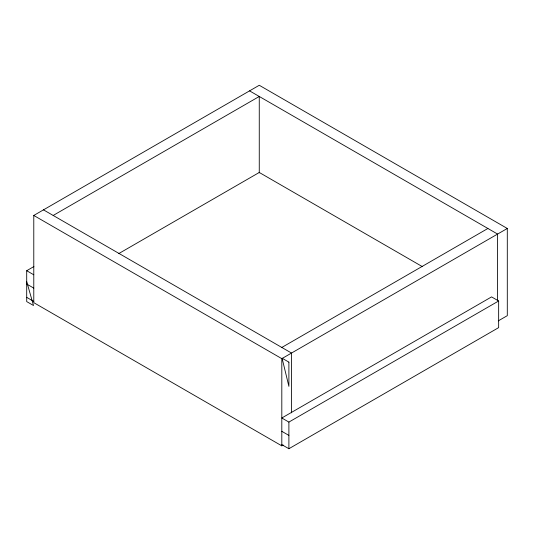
<?xml version="1.0" encoding="UTF-8"?>
<svg xmlns="http://www.w3.org/2000/svg" width="534" height="534" viewBox="0 0 534 534"><rect width="100%" height="100%" fill="white"/><g stroke="black" fill="none" stroke-linecap="round" stroke-linejoin="round"><path stroke-width="0.8" d="M283.2 445.049L281.812 445.85L33.782 302.651L33.782 215.456L259.264 85.273L507.3 228.472L507.3 315.667L498.289 320.867M53.18 215.456L259.264 96.474L259.264 172.876M26.7 281.605L33.515 305.528L26.7 301.59L26.7 270.711L33.909 266.546M118.755 253.59L259.264 172.469L422.407 266.653M281.812 347.454L487.896 228.472M33.782 215.456L281.812 358.654L507.3 228.472M498.649 300.982L491.567 296.897L281.812 417.995L288.894 422.087L498.649 300.982L498.649 327.629L288.894 448.727L281.812 444.642M249.565 90.873L497.601 234.072L497.601 300.508M43.481 209.855L291.517 353.054L291.517 412.849M26.7 270.711L33.782 274.796M26.7 284.028L33.782 288.12M281.812 431.318L288.894 435.404M26.7 297.351L33.782 301.436M288.894 422.087L288.894 448.727M281.812 358.654L281.812 445.85M288.894 362.139L282.079 358.201L288.894 386.362L288.894 362.139"/></g></svg>
